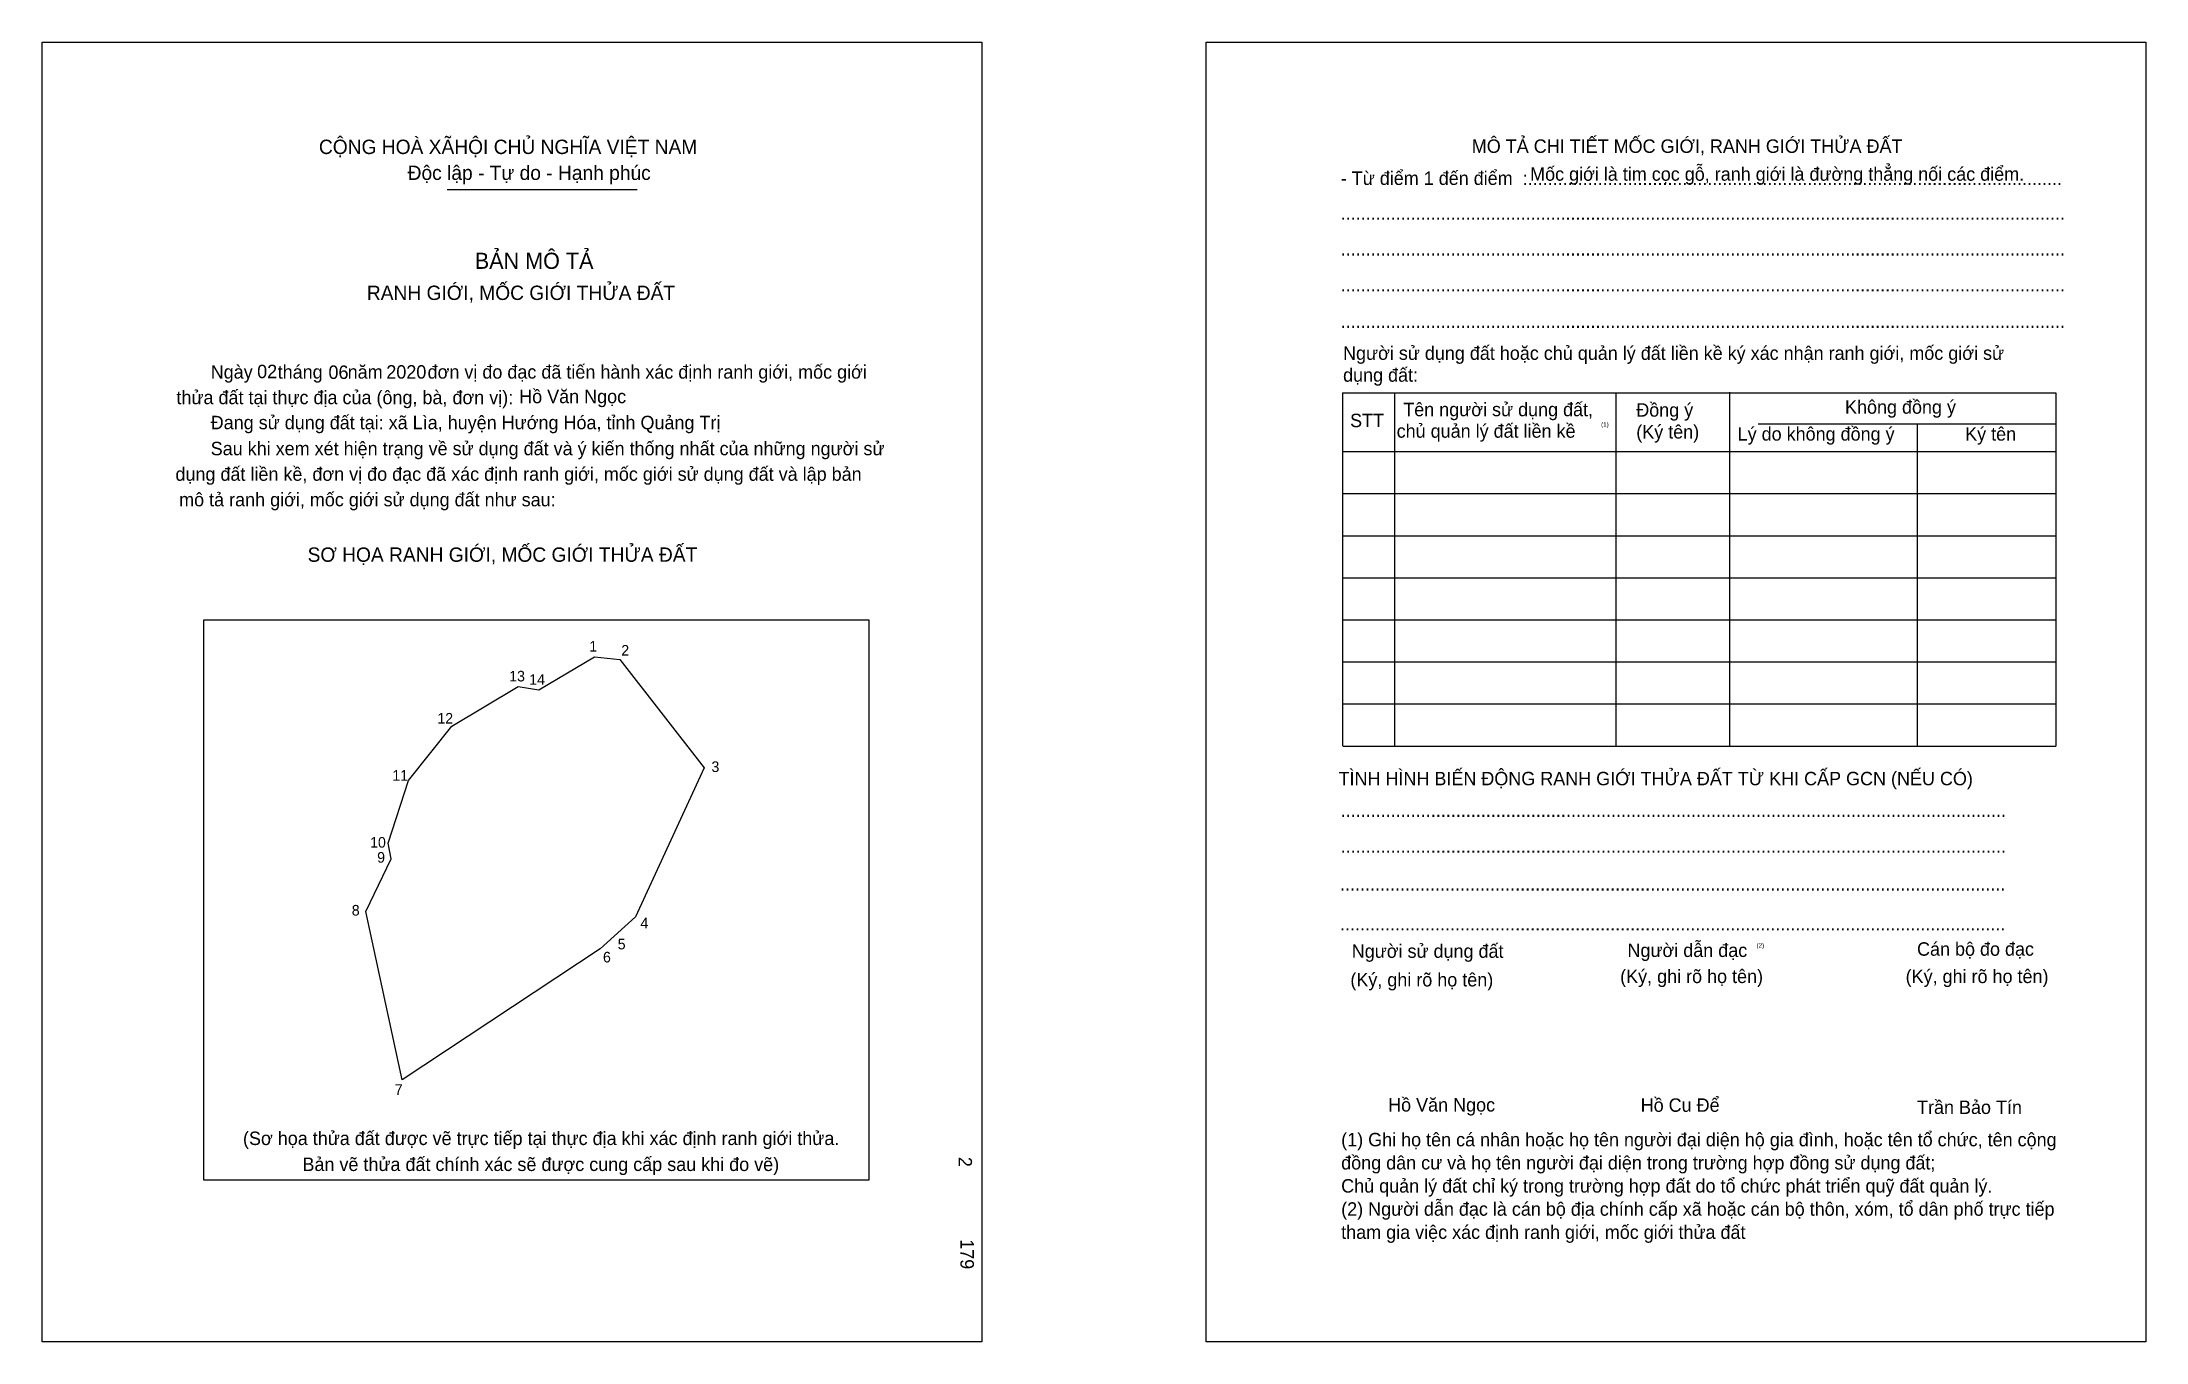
# Model space of a CAD drawing. Extents: x 552070 to 552855, y 1820828 to 1821312.
import ezdxf

# ---------------------------------------------------------------- set-up
doc = ezdxf.new("R2010")
doc.units = 0
for name, color, linetype in [('bmtKhungInTrang1', 7, 'Continuous'), ('bmtKhungInTrang2', 7, 'Continuous'), ('bmtNoiDung', 7, 'Continuous'), ('bmtTemplate', 7, 'Continuous'), ('CanhThua', 7, 'Continuous'), ('SoHieuDinhThua', 7, 'Continuous')]:
    doc.layers.add(name, color=color, linetype=linetype)

msp = doc.modelspace()

# ---------------------------------------------------------------- linework, layer by layer
at = {"layer": 'bmtKhungInTrang1'}
msp.add_lwpolyline([(552070.03, 1821312.35), (552420.57, 1821312.35), (552420.57, 1820827.5), (552070.03, 1820827.5)], close=True, dxfattribs=at)
at = {"layer": 'bmtKhungInTrang2'}
msp.add_lwpolyline([(552504.16, 1821312.35), (552854.71, 1821312.35), (552854.71, 1820827.5), (552504.16, 1820827.5)], close=True, dxfattribs=at)
at = {"layer": 'bmtTemplate'}
for p, q in [((552221.09, 1821257.4), (552291.97, 1821257.4)), ((552574.49, 1821181.57), (552574.49, 1821049.77)), ((552656.95, 1821181.57), (552656.95, 1821049.77)), ((552699.37, 1821181.73), (552699.37, 1821049.77)), ((552821.15, 1821181.57), (552821.15, 1821049.77)), ((552710.13, 1821169.96), (552821.15, 1821169.96)), ((552555.26, 1821159.61), (552821.15, 1821159.61)), ((552555.26, 1821143.91), (552821.15, 1821143.91)), ((552555.26, 1821128.22), (552821.15, 1821128.22)), ((552555.26, 1821112.53), (552821.15, 1821112.53)), ((552555.26, 1821096.84), (552821.15, 1821096.84)), ((552555.26, 1821081.15), (552821.15, 1821081.15)), ((552555.26, 1821065.46), (552821.15, 1821065.46)), ((552555.26, 1821049.77), (552821.15, 1821049.77))]:
    msp.add_line(p, q, dxfattribs=at)
for points in [[(552555.09, 1821181.57), (552821.15, 1821181.57)], [(552555.09, 1821181.57), (552555.09, 1821049.77)], [(552769.4, 1821169.81), (552769.4, 1821049.77)]]:
    msp.add_lwpolyline(points, dxfattribs=at)
msp.add_lwpolyline([(552130.33, 1820887.89), (552130.33, 1821096.83), (552378.37, 1821096.83), (552378.37, 1820887.89)], close=True, dxfattribs=at)
at = {"layer": 'CanhThua'}
for p, q in [((552255.26, 1821070.7), (552276.06, 1821083.1)), ((552276.06, 1821083.1), (552285.47, 1821082.04)), ((552285.47, 1821082.04), (552316.97, 1821041.6)), ((552222.84, 1821057.15), (552247.65, 1821071.97)), ((552247.65, 1821071.97), (552255.26, 1821070.7)), ((552206.7, 1821036.95), (552222.84, 1821057.15)), ((552316.97, 1821041.6), (552291.37, 1820986.07)), ((552199.12, 1821013.59), (552206.7, 1821036.95)), ((552200.24, 1821007.72), (552199.12, 1821013.59)), ((552190.75, 1820988.05), (552200.24, 1821007.72)), ((552204.38, 1820925.27), (552190.75, 1820988.05)), ((552291.37, 1820986.07), (552283.34, 1820978.82)), ((552283.34, 1820978.82), (552278.16, 1820974.14)), ((552278.16, 1820974.14), (552204.38, 1820925.27))]:
    msp.add_line(p, q, dxfattribs=at)

# ---------------------------------------------------------------- texts
at = {"layer": 'bmtNoiDung'}
for s, height, p in [('02', 5.016, (552150.24, 1821186.98)), ('06', 5.016, (552176.84, 1821186.7)), ('2020', 5.016, (552198.42, 1821186.81)), ('Hồ Văn Ngọc', 5.0157, (552247.97, 1821177.65)), ('Hồ Văn Ngọc', 5.0157, (552572.06, 1820913.43))]:
    msp.add_text(s, height=height, dxfattribs=at).set_placement(p)
for s, height, p in [('2', 5.02, (552411.84, 1820896.52)), ('179', 5.016, (552412.55, 1820865.82))]:
    msp.add_text(s, height=height, rotation=270, dxfattribs=at).set_placement(p)
at = {"layer": 'bmtTemplate'}
for s, height, p in [('CỘNG HOÀ XÃHỘI CHỦ NGHĨA VIỆT NAM', 5.35, (552173.28, 1821270.59)), ('MÔ TẢ CHI TIẾT MỐC GIỚI, RANH GIỚI THỬA ĐẤT', 5.0138, (552603.28, 1821271.02)), ('Mốc giới là tim cọc gỗ, ranh giới là đường thẳng nối các điểm.', 5.0138, (552625.03, 1821260.63)), ('Độc lập - Tự do - Hạnh phúc', 5.35, (552206.37, 1821260.92)), ('- Từ điểm 1 đến điểm  :...........................................................................................................', 5.01376, (552554.41, 1821259.06)), ('.................................................................................................................................................', 5.01376, (552554.41, 1821246.07)), ('BẢN MÔ TẢ', 6.019, (552231.41, 1821227.76)), ('.................................................................................................................................................', 5.01376, (552554.41, 1821232.73)), ('RANH GIỚI, MỐC GIỚI THỬA ĐẤT', 5.35, (552191.17, 1821216.15)), ('.................................................................................................................................................', 5.01376, (552554.41, 1821219.39)), ('.................................................................................................................................................', 5.01376, (552554.41, 1821205.74)), ('Người sử dụng đất hoặc chủ quản lý đất liền kề ký xác nhận ranh giới, mốc giới sử', 5.0138, (552555.26, 1821193.82)), ('Ngày     tháng     năm         đơn vị đo đạc đã tiến hành xác định ranh giới, mốc giới ', 5.0157, (552132.92, 1821186.81)), ('dụng đất:', 5.014, (552555.26, 1821185.66)), ('thửa đất tại thực địa của (ông, bà, đơn vị):', 5.0157, (552120.14, 1821177.28)), ('Đang sử dụng đất tại: xã Lìa, huyện Hướng Hóa, tỉnh Quảng Trị', 5.0157, (552132.92, 1821167.93)), ('STT', 5.014, (552557.88, 1821168.71)), ('Tên người sử dụng đất,', 5.0138, (552577.72, 1821172.79)), ('Đồng ý', 5.014, (552664.62, 1821172.63)), ('Không đồng ý', 5.0138, (552742.48, 1821173.73)), ('chủ quản lý đất liền kề', 5.0138, (552575.26, 1821164.77)), ('(1)', 1.672, (552651.52, 1821168.89)), ('(Ký tên)', 5.014, (552664.62, 1821164.47)), ('Lý do không đồng ý', 5.0138, (552702.44, 1821163.69)), ('Ký tên', 5.014, (552787.29, 1821163.69)), ('Sau khi xem xét hiện trạng về sử dụng đất và ý kiến thống nhất của những người sử ', 5.0157, (552132.92, 1821158.23)), ('dụng đất liền kề, đơn vị đo đạc đã xác định ranh giới, mốc giới sử dụng đất và lập bản', 5.0157, (552119.76, 1821148.71)), ('mô tả ranh giới, mốc giới sử dụng đất như sau:', 5.0157, (552121.14, 1821139.18)), ('SƠ HỌA RANH GIỚI, MỐC GIỚI THỬA ĐẤT', 5.35, (552169.06, 1821118.49)), ('TÌNH HÌNH BIẾN ĐỘNG RANH GIỚI THỬA ĐẤT TỪ KHI CẤP GCN (NẾU CÓ)', 5.0138, (552553.57, 1821035.13)), ('.....................................................................................................................................', 5.02128, (552554.41, 1821023.33)), ('.....................................................................................................................................', 5.02128, (552554.41, 1821010)), ('.....................................................................................................................................', 5.02128, (552554.15, 1820995.87)), ('.....................................................................................................................................', 5.02128, (552554.15, 1820980.97)), ('Người sử dụng đất', 5.0138, (552558.5, 1820970.77)), ('Người dẫn đạc', 5.0138, (552661.34, 1820971.08)), ('Cán bộ đo đạc', 5.0138, (552769.34, 1820971.55)), ('(2)', 1.672, (552709.48, 1820974.54)), ('(Ký, ghi rõ họ tên)', 5.0138, (552557.99, 1820960.1)), ('(Ký, ghi rõ họ tên)', 5.0138, (552658.61, 1820961.36)), ('(Ký, ghi rõ họ tên)', 5.0138, (552765.09, 1820961.36)), ('Hồ Cu Để', 5.014, (552666.27, 1820913.33)), ('Trần Bảo Tín', 5.0138, (552769.34, 1820912.52)), ('(Sơ họa thửa đất được vẽ trực tiếp tại thực địa khi xác định ranh giới thửa.', 5.0157, (552144.96, 1820900.94)), ('(1) Ghi họ tên cá nhân hoặc họ tên người đại diện hộ gia đình, hoặc tên tổ chức, tên cộng', 5.0138, (552554.56, 1820900.46)), ('Bản vẽ thửa đất chính xác sẽ được cung cấp sau khi đo vẽ)', 5.0157, (552167.14, 1820891.25)), ('đồng dân cư và họ tên người đại diện trong trường hợp đồng sử dụng đất;', 5.0138, (552554.56, 1820891.83)), ('Chủ quản lý đất chỉ ký trong trường hợp đất do tổ chức phát triển quỹ đất quản lý.', 5.0138, (552554.56, 1820883.2)), ('(2) Người dẫn đạc là cán bộ địa chính cấp xã hoặc cán bộ thôn, xóm, tổ dân phố trực tiếp', 5.0138, (552554.56, 1820874.57)), ('tham gia việc xác định ranh giới, mốc giới thửa đất', 5.0138, (552554.56, 1820865.94))]:
    msp.add_text(s, height=height, dxfattribs=at).set_placement(p)
at = {"layer": 'SoHieuDinhThua'}
for s, height, p in [('1', 3.95, (552274.13, 1821084.99)), ('2', 3.95, (552286.06, 1821083.51)), ('13', 3.946, (552244.25, 1821073.87)), ('14', 3.946, (552251.72, 1821072.6)), ('12', 3.946, (552217.46, 1821058.15)), ('11', 3.946, (552200.67, 1821036.85)), ('3', 3.95, (552319.68, 1821040.08)), ('10', 3.946, (552192.37, 1821011.87)), ('9', 3.95, (552195, 1821006.26)), ('8', 3.95, (552185.54, 1820986.54)), ('4', 3.95, (552293.19, 1820981.76)), ('5', 3.95, (552284.72, 1820973.92)), ('6', 3.95, (552279.23, 1820969.05)), ('7', 3.95, (552201.57, 1820919.64))]:
    msp.add_text(s, height=height, dxfattribs=at).set_placement(p)

doc.saveas('drawing.dxf')
